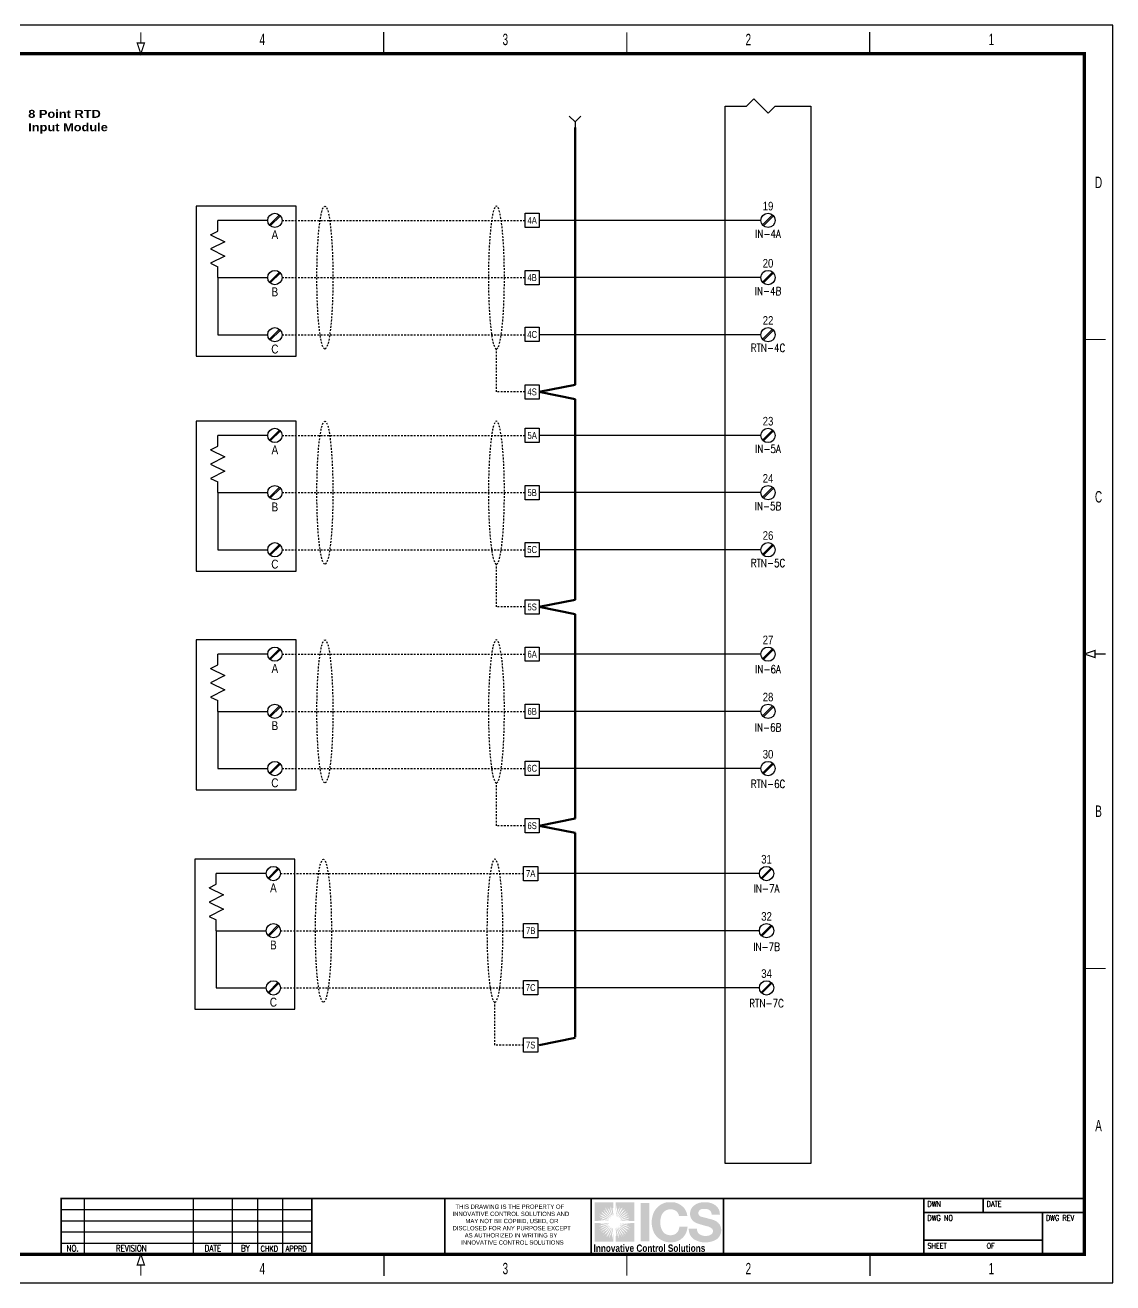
# Model space of a CAD drawing. Extents: x 0 to 136, y 0 to 88.
# Drawn here: x 59.9 to 136, y 0 to 88 of the extents above; entities that cross this region are included whole.
import ezdxf
from ezdxf.enums import TextEntityAlignment as Align

# ---------------------------------------------------------------- set-up
doc = ezdxf.new("R2010")
doc.units = 0
doc.header["$MEASUREMENT"] = 0
doc.linetypes.add('HIDDEN2', pattern=[0.1875, 0.125, -0.0625])
doc.linetypes.add('SLD-SOLID', pattern=[0])
doc.layers.get('0').update_dxf_attribs({"linetype": 'CONTINUOUS'})
for name, color, linetype in [('COVER', 6, 'SLD-SOLID'), ('FIELD', 7, 'HIDDEN2'), ('FORM', 3, 'CONTINUOUS'), ('ICS', 5, 'CONTINUOUS'), ('REV', 6, 'CONTINUOUS'), ('SYMB', 4, 'CONTINUOUS'), ('TEXT', 3, 'CONTINUOUS'), ('WIRE', 1, 'CONTINUOUS')]:
    doc.layers.add(name, color=color, linetype=linetype)
doc.layers.add('JUMPERS', color=253, linetype='CONTINUOUS', lineweight=60)
doc.styles.add('ARIAL', font='')
doc.styles.add('ARIEL', font='arial.ttf', dxfattribs={"width": 0.8, "height": 0.2})
doc.styles.add('ROMANS', font='ROMANS.SHX', dxfattribs={"width": 0.8, "oblique": 0.017453, "height": 0.14})
doc.styles.add('TITLE_LARGE', font='simplex.shx', dxfattribs={"width": 0.8, "height": 0.6})
doc.styles.get('ARIAL').set_extended_font_data('Arial Black')

# ---------------------------------------------------------------- blocks, each defined once
blk = doc.blocks.new('ICS Logo Large')
for color, points in [(7, [(0.29, 2.71), (1.14, 2.71), (0.63, 2.77), (0.53, 2.79), (0.86, 2.79), (0.77, 2.82), (0.88, 2.82), (1.28, 2.75), (1.32, 2.75), (1.35, 2.75), (1.47, 2.73), (1.42, 2.74), (1.47, 2.74), (1.31, 2.78), (1.4, 2.77), (0.67, 2.97), (0.95, 2.91), (0.83, 2.96), (0.86, 2.96), (0.65, 3.05), (0.59, 3.08), (0.78, 3.03), (1.48, 2.79), (1.38, 2.83), (1.32, 2.86), (1.31, 2.88), (1.5, 2.81), (0.7, 3.2), (0.89, 3.14), (0.77, 3.2), (0.66, 3.27), (0.82, 3.2), (0.67, 3.32), (1.47, 2.88), (1.46, 2.9), (1.53, 2.86), (1.38, 2.97), (1.37, 2.98), (1.41, 2.96), (1.01, 3.25), (0.95, 3.31), (0.99, 3.29), (0.88, 3.39), (0.91, 3.39), (0.79, 3.5), (0.9, 3.44), (1.49, 2.96), (1.45, 3.01), (1.47, 3.01), (1.58, 2.92), (1.43, 3.07), (1.49, 3.02), (1.19, 3.32), (1.06, 3.47), (1.2, 3.35), (1.03, 3.54), (1, 3.6), (1.07, 3.54), (0.99, 3.66), (1.49, 3.1), (1.47, 3.13), (1.6, 2.99), (1.59, 3.01), (1.6, 3), (1.52, 3.12), (1.63, 2.99), (1.27, 3.5), (1.09, 3.75), (1.14, 3.7), (1.33, 3.45), (1.17, 3.74), (1.27, 3.61), (1.16, 3.81), (1.18, 3.8), (1.41, 3.42), (1.61, 3.1), (1.56, 3.2), (1.57, 3.18), (1.65, 3.07), (1.65, 3.07), (1.62, 3.13), (1.66, 3.07), (1.66, 3.07), (1.64, 3.12), (1.46, 3.51), (1.37, 3.7), (1.28, 3.92), (1.31, 3.86), (1.45, 3.57), (1.5, 3.49), (1.47, 3.55), (1.36, 3.81), (1.45, 3.65), (1.49, 3.55), (1.45, 3.7), (1.43, 3.79), (1.53, 3.53), (1.67, 3.19), (1.69, 3.17), (1.69, 3.18), (1.7, 3.16), (1.74, 3.07), (1.7, 3.21), (1.72, 3.18), (1.55, 3.78), (1.56, 3.81), (1.59, 3.73), (1.53, 4.02), (1.66, 3.55), (1.61, 3.9), (1.65, 3.75), (1.72, 3.4), (1.77, 3.2), (1.8, 3.05), (1.79, 3.16), (1.79, 3.19), (1.78, 3.25), (1.8, 3.18), (1.82, 3.07), (1.82, 3.22), (1.76, 3.69), (1.76, 3.74), (1.76, 3.85), (1.79, 3.69), (1.8, 3.78), (1.83, 3.72), (1.83, 4.24), (0.29, 4.24)]), (7, [(2, 4.24), (2, 3.39), (2.06, 3.9), (2.09, 4.01), (2.09, 3.67), (2.12, 3.77), (2.12, 3.66), (2.05, 3.25), (2.05, 3.21), (2.04, 3.18), (2.02, 3.06), (2.04, 3.11), (2.04, 3.06), (2.08, 3.23), (2.06, 3.14), (2.27, 3.86), (2.21, 3.59), (2.25, 3.7), (2.25, 3.68), (2.35, 3.89), (2.37, 3.94), (2.33, 3.76), (2.09, 3.05), (2.13, 3.15), (2.16, 3.22), (2.17, 3.22), (2.1, 3.04), (2.49, 3.84), (2.43, 3.65), (2.5, 3.76), (2.56, 3.88), (2.5, 3.72), (2.62, 3.87), (2.17, 3.06), (2.19, 3.08), (2.16, 3.01), (2.26, 3.16), (2.27, 3.16), (2.26, 3.13), (2.54, 3.52), (2.6, 3.59), (2.59, 3.54), (2.69, 3.65), (2.68, 3.62), (2.8, 3.74), (2.74, 3.64), (2.26, 3.04), (2.3, 3.08), (2.3, 3.06), (2.21, 2.96), (2.36, 3.11), (2.31, 3.04), (2.62, 3.34), (2.77, 3.48), (2.64, 3.34), (2.83, 3.5), (2.9, 3.54), (2.83, 3.46), (2.96, 3.55), (2.39, 3.04), (2.42, 3.06), (2.29, 2.94), (2.3, 2.94), (2.3, 2.93), (2.41, 3.01), (2.28, 2.9), (2.79, 3.27), (3.04, 3.45), (2.99, 3.39), (2.74, 3.2), (3.03, 3.36), (2.91, 3.26), (3.11, 3.37), (3.09, 3.36), (2.72, 3.13), (2.39, 2.92), (2.49, 2.97), (2.47, 2.96), (2.36, 2.89), (2.36, 2.88), (2.42, 2.91), (2.37, 2.87), (2.37, 2.87), (2.41, 2.89), (2.81, 3.08), (3, 3.17), (3.22, 3.25), (3.15, 3.23), (2.86, 3.08), (2.79, 3.04), (2.84, 3.06), (3.11, 3.17), (2.94, 3.09), (2.85, 3.04), (2.99, 3.09), (3.08, 3.11), (2.82, 3), (2.48, 2.86), (2.46, 2.84), (2.47, 2.84), (2.45, 2.83), (2.37, 2.79), (2.51, 2.83), (2.48, 2.82), (3.07, 2.98), (3.1, 2.98), (3.03, 2.94), (3.31, 3), (2.84, 2.87), (3.2, 2.92), (3.05, 2.89), (2.69, 2.81), (2.49, 2.76), (2.35, 2.74), (2.46, 2.75), (2.49, 2.75), (2.54, 2.75), (2.47, 2.74), (2.36, 2.71), (2.52, 2.72), (2.99, 2.77), (3.04, 2.78), (3.15, 2.77), (2.99, 2.74), (3.07, 2.74), (3.01, 2.71), (3.54, 2.71), (3.54, 4.24)]), (5, [(8.39, 3.96, 0.213413), (8.08, 3.35, 0.163553), (8.22, 2.84, 0.142857), (8.62, 2.53, 0.025145), (9.56, 2.26, -0.09686), (9.84, 2.11, -0.289881), (9.95, 1.88, -0.260087), (9.81, 1.61, -0.162834), (9.34, 1.49, -0.154987), (8.88, 1.61, -0.092691), (8.77, 1.7, -0.184326), (8.65, 2.07), (7.98, 2.07, 0.264503), (8.43, 1.19, 0.257886), (10.22, 1.19, 0.386581), (10.52, 2.39, 0.201807), (9.84, 2.84, 0.002487), (9.1, 3.03, -0.125362), (8.85, 3.14, -0.416205), (8.85, 3.58, -0.214381), (9.24, 3.7, -0.17784), (9.69, 3.58, -0.23553), (9.84, 3.23), (10.52, 3.23, 0.23064), (10.2, 3.96, 0.173579), (9.29, 4.24, 0.182782)]), (7, [(1.83, 1.01), (1.83, 1.86), (1.77, 1.35), (1.74, 1.24), (1.74, 1.57), (1.71, 1.48), (1.71, 1.59), (1.78, 2), (1.78, 2.04), (1.78, 2.07), (1.8, 2.19), (1.79, 2.14), (1.79, 2.19), (1.75, 2.02), (1.76, 2.11), (1.56, 1.39), (1.62, 1.66), (1.58, 1.55), (1.58, 1.57), (1.48, 1.36), (1.45, 1.31), (1.5, 1.49), (1.74, 2.19), (1.7, 2.1), (1.67, 2.03), (1.66, 2.03), (1.72, 2.21), (1.34, 1.41), (1.4, 1.6), (1.33, 1.49), (1.27, 1.37), (1.33, 1.53), (1.21, 1.38), (1.66, 2.19), (1.63, 2.17), (1.67, 2.24), (1.57, 2.09), (1.56, 2.09), (1.57, 2.12), (1.29, 1.73), (1.23, 1.66), (1.24, 1.71), (1.14, 1.6), (1.14, 1.63), (1.03, 1.51), (1.09, 1.61), (1.57, 2.21), (1.53, 2.17), (1.53, 2.19), (1.62, 2.29), (1.47, 2.14), (1.52, 2.21), (1.21, 1.91), (1.06, 1.77), (1.18, 1.91), (0.99, 1.75), (0.93, 1.71), (1, 1.79), (0.87, 1.7), (1.44, 2.21), (1.4, 2.19), (1.54, 2.31), (1.52, 2.31), (1.53, 2.32), (1.42, 2.24), (1.55, 2.34), (1.03, 1.98), (0.79, 1.8), (0.83, 1.85), (1.09, 2.05), (0.79, 1.89), (0.92, 1.98), (0.72, 1.88), (0.73, 1.89), (1.11, 2.12), (1.44, 2.33), (1.33, 2.27), (1.35, 2.29), (1.47, 2.36), (1.47, 2.37), (1.4, 2.34), (1.46, 2.38), (1.46, 2.38), (1.41, 2.36), (1.02, 2.17), (0.83, 2.08), (0.61, 1.99), (0.67, 2.02), (0.97, 2.17), (1.04, 2.21), (0.99, 2.19), (0.72, 2.08), (0.89, 2.16), (0.98, 2.21), (0.83, 2.16), (0.75, 2.14), (1.01, 2.25), (1.35, 2.39), (1.37, 2.4), (1.36, 2.41), (1.38, 2.42), (1.46, 2.45), (1.32, 2.42), (1.35, 2.43), (0.75, 2.27), (0.73, 2.27), (0.8, 2.31), (0.52, 2.25), (0.99, 2.38), (0.63, 2.33), (0.78, 2.36), (1.13, 2.44), (1.34, 2.48), (1.48, 2.51), (1.37, 2.5), (1.34, 2.5), (1.29, 2.5), (1.35, 2.51), (1.46, 2.54), (1.31, 2.53), (0.84, 2.48), (0.79, 2.47), (0.68, 2.48), (0.84, 2.51), (0.76, 2.51), (0.82, 2.54), (0.29, 2.54), (0.29, 1.01)]), (7, [(3.54, 2.54), (2.68, 2.54), (3.2, 2.48), (3.3, 2.46), (2.97, 2.46), (3.06, 2.43), (2.95, 2.43), (2.55, 2.5), (2.51, 2.5), (2.48, 2.5), (2.35, 2.52), (2.41, 2.51), (2.35, 2.51), (2.52, 2.47), (2.43, 2.48), (3.15, 2.28), (2.88, 2.34), (2.99, 2.29), (2.97, 2.29), (3.18, 2.2), (3.24, 2.17), (3.05, 2.22), (2.35, 2.46), (2.45, 2.42), (2.51, 2.38), (2.52, 2.37), (2.33, 2.44), (3.13, 2.05), (2.94, 2.11), (3.06, 2.05), (3.17, 1.98), (3.01, 2.05), (3.16, 1.93), (2.36, 2.37), (2.37, 2.35), (2.3, 2.38), (2.45, 2.28), (2.46, 2.27), (2.42, 2.29), (2.82, 2), (2.88, 1.94), (2.84, 1.96), (2.94, 1.86), (2.92, 1.86), (3.04, 1.75), (2.93, 1.81), (2.33, 2.29), (2.38, 2.24), (2.36, 2.24), (2.25, 2.33), (2.4, 2.18), (2.34, 2.23), (2.63, 1.93), (2.77, 1.78), (2.63, 1.9), (2.8, 1.71), (2.83, 1.65), (2.76, 1.71), (2.84, 1.59), (2.34, 2.15), (2.35, 2.12), (2.23, 2.26), (2.24, 2.24), (2.22, 2.25), (2.31, 2.13), (2.2, 2.26), (2.56, 1.75), (2.74, 1.5), (2.69, 1.55), (2.5, 1.8), (2.66, 1.51), (2.56, 1.64), (2.67, 1.43), (2.65, 1.45), (2.42, 1.82), (2.22, 2.15), (2.27, 2.05), (2.25, 2.07), (2.18, 2.18), (2.18, 2.18), (2.2, 2.12), (2.17, 2.18), (2.16, 2.18), (2.18, 2.13), (2.37, 1.74), (2.46, 1.55), (2.55, 1.33), (2.52, 1.39), (2.37, 1.68), (2.33, 1.76), (2.36, 1.7), (2.46, 1.44), (2.38, 1.6), (2.34, 1.7), (2.38, 1.55), (2.4, 1.46), (2.3, 1.72), (2.16, 2.06), (2.14, 2.08), (2.14, 2.07), (2.13, 2.09), (2.09, 2.18), (2.12, 2.04), (2.11, 2.07), (2.28, 1.47), (2.27, 1.44), (2.24, 1.52), (2.29, 1.23), (2.16, 1.7), (2.22, 1.34), (2.18, 1.5), (2.1, 1.85), (2.06, 2.05), (2.03, 2.2), (2.04, 2.09), (2.04, 2.06), (2.04, 2), (2.03, 2.07), (2, 2.18), (2.01, 2.03), (2.07, 1.56), (2.07, 1.51), (2.07, 1.4), (2.04, 1.56), (2.03, 1.47), (2, 1.53), (2, 1.01), (3.54, 1.01)])]:
    blk.add_hatch(color=color).paths.add_polyline_path(points)
h = blk.add_hatch(color=5)
h.paths.add_polyline_path([(4.76, 4.18), (4.06, 4.18), (4.06, 2.71), (4.76, 2.71)])
h.paths.add_polyline_path([(4.76, 2.71), (4.06, 2.71), (4.06, 2.54), (4.76, 2.54)])
h.paths.add_polyline_path([(4.76, 2.54), (4.06, 2.54), (4.06, 1.04), (4.76, 1.04)])
h.paths.add_polyline_path([(6.13, 3.59, -0.213069), (6.84, 3.59, -0.244732), (7.18, 3.12), (7.86, 3.12, 0.136605), (7.61, 3.75, 0.156523), (6.85, 4.22, 0.02938), (6.71, 4.24), (6.22, 4.24, 0.043463), (5.98, 4.18, 0.25945), (5.02, 3.12, 0.052074), (4.95, 2.71), (5.65, 2.71, -0.075182), (5.78, 3.24, -0.13526)])
h.paths.add_polyline_path([(5.65, 2.71), (4.95, 2.71), (4.95, 2.54), (5.65, 2.54, -0.023089)])
h.paths.add_polyline_path([(5.65, 2.54), (4.95, 2.54), (4.95, 2.49, 0.052074), (5.02, 2.08, 0.195357), (5.65, 1.2, 0.150524), (6.47, 0.97, 0.167993), (7.31, 1.2, 0.182992), (7.81, 1.89, 0.049103), (7.88, 2.25), (7.21, 2.25, -0.086334), (7.11, 1.89, -0.1446), (6.84, 1.62, -0.223806), (6.13, 1.62, -0.150114), (5.84, 1.89, -0.137117)])
at = {"color": 7, "insert": (0.2, 0.79), "char_height": 0.6, "attachment_point": 1, "style": 'ARIEL'}
blk.add_mtext_dynamic_manual_height_columns('{\\fArial|b1|i0|c0|p34;Innovative Control Solutions}', width=13.0943, gutter_width=1, heights=[0], dxfattribs=at)
blk = doc.blocks.new('PLC Term')
at = {"layer": 'SYMB'}
for p, q in [((-0.095, -0.08), (0.08, 0.095)), ((-0.08, -0.095), (0.095, 0.08))]:
    blk.add_line(p, q, dxfattribs=at)
blk.add_circle((0, 0), 0.125, dxfattribs=at)
at = {"layer": 'SYMB', "color": 7, "style": 'ARIEL', "width": 0.8}
blk.add_attdef('##', text='', height=0.15, dxfattribs=at).set_placement((0, 0.25), align=Align.MIDDLE_CENTER)
at = {"layer": 'SYMB', "color": 3, "style": 'ARIEL', "width": 0.8}
blk.add_attdef('TERM', text='', height=0.15, dxfattribs=at).set_placement((0, -0.25), align=Align.MIDDLE_CENTER)
blk = doc.blocks.new('E00215')
at = {"layer": 'WIRE'}
for p, q in [((0, 0.1), (-0.1, 0.2)), ((0.1, 0.2), (0, 0.1)), ((0, 0.1), (0, 0))]:
    blk.add_line(p, q, dxfattribs=at)
blk = doc.blocks.new('FROM TOP')
at = {"layer": 'WIRE', "linetype": 'Continuous'}
blk.add_blockref('E00215', (0, 0), dxfattribs=at)
at = {"layer": 'FIELD', "style": 'ARIEL', "width": 0.8}
for tag, p in [('SIGNAL', (0, 0.59375)), ('XFRN', (0, 0.375))]:
    blk.add_attdef(tag, text='', height=0.15, dxfattribs=at).set_placement(p, align=Align.MIDDLE)
blk = doc.blocks.new('TERM1')
at = {"layer": 'SYMB'}
blk.add_lwpolyline([(0, 0.125), (0.25, 0.125), (0.25, -0.125), (0, -0.125)], close=True, dxfattribs=at)
at = {"layer": 'SYMB', "color": 1, "style": 'ROMANS', "oblique": 0.0175, "width": 0.8}
for tag, p in [('STRIP1', (0.125, 0.399)), ('STRIP', (0.125, 0.188))]:
    blk.add_attdef(tag, text='', height=0.14, dxfattribs=at).set_placement(p, align=Align.CENTER)
at = {"layer": 'SYMB', "style": 'ROMANS', "oblique": 0.0175, "width": 0.6}
blk.add_attdef('##', text='', height=0.12, dxfattribs=at).set_placement((0.125, 0), align=Align.MIDDLE_CENTER)
blk = doc.blocks.new('RTD')
at = {"layer": 'SYMB'}
for p, q in [((-0.25, 0), (-1.125, 0)), ((-1.125, -0.187), (-1.125, 0)), ((-0.219, -0.08), (-0.045, 0.095)), ((-0.205, -0.095), (-0.029, 0.08)), ((-1.25, -0.25), (-1.125, -0.187)), ((-1.25, -0.25), (-1, -0.375)), ((-1, -0.375), (-1.25, -0.5)), ((-1.25, -0.5), (-1, -0.625)), ((-1, -0.625), (-1.25, -0.75)), ((-1.25, -0.75), (-1.125, -0.812)), ((-1.125, -1), (-1.125, -0.812)), ((-1.125, -1), (-1.125, -2)), ((-1.125, -1), (-0.25, -1)), ((-0.219, -1.08), (-0.045, -0.905)), ((-0.205, -1.095), (-0.029, -0.92)), ((-0.219, -2.08), (-0.045, -1.905)), ((-0.205, -2.095), (-0.029, -1.92)), ((-1.125, -2), (-0.25, -2))]:
    blk.add_line(p, q, dxfattribs=at)
for centre in [(-0.125, 0), (-0.125, -1), (-0.125, -2)]:
    blk.add_circle(centre, 0.125, dxfattribs=at)
at = {"layer": 'WIRE'}
blk.add_lwpolyline([(0.25, 0.25), (-1.5, 0.25), (-1.5, -2.375), (0.25, -2.375)], close=True, dxfattribs=at)
at = {"layer": 'TEXT', "style": 'ARIEL', "width": 0.8, "flags": 8}
for tag, p in [('DESC', (-0.625, 0.375)), ('A', (-0.125, -0.25)), ('B', (-0.125, -1.25)), ('C', (-0.125, -2.25)), ('TYPE', (-1.125, -2.5))]:
    blk.add_attdef(tag, text='', height=0.156, dxfattribs=at).set_placement(p, align=Align.MIDDLE_CENTER)
blk.add_attdef('TAG', text='', height=0.156, dxfattribs=at).set_placement((-1.75, -1.25), align=Align.MIDDLE_RIGHT)

msp = doc.modelspace()

# ---------------------------------------------------------------- linework, layer by layer
for p, q in [((110.377, 82.339), (110.877, 82.839)), ((110.877, 82.839), (111.877, 81.839)), ((108.877, 82.339), (110.377, 82.339)), ((111.877, 81.839), (112.377, 82.339)), ((112.377, 82.339), (114.877, 82.339))]:
    msp.add_line(p, q)
at = {"layer": 'FIELD'}
for p, q in [((77.877, 74.339), (94.877, 74.339)), ((77.877, 70.339), (94.877, 70.339)), ((77.877, 66.339), (94.877, 66.339)), ((92.877, 62.339), (92.877, 65.339)), ((94.877, 62.339), (92.877, 62.339)), ((77.877, 59.29), (94.877, 59.29)), ((77.877, 55.29), (94.877, 55.29)), ((77.877, 51.29), (94.877, 51.29)), ((92.877, 47.29), (92.877, 50.29)), ((94.877, 47.29), (92.877, 47.29)), ((77.877, 43.987), (94.877, 43.987)), ((77.877, 39.987), (94.877, 39.987)), ((77.877, 35.987), (94.877, 35.987)), ((92.877, 31.987), (92.877, 34.987)), ((94.877, 31.987), (92.877, 31.987)), ((77.774, 28.64), (94.774, 28.64)), ((77.774, 24.64), (94.774, 24.64)), ((77.774, 20.64), (94.774, 20.64)), ((92.774, 16.64), (92.774, 19.64)), ((94.774, 16.64), (92.774, 16.64))]:
    msp.add_line(p, q, dxfattribs=at)
for centre in [(80.877, 70.339), (80.877, 55.29), (80.877, 39.987), (80.774, 24.64)]:
    msp.add_ellipse(centre, major_axis=(0, -5), ratio=0.111803, dxfattribs=at)
at = {"layer": 'FIELD', "extrusion": (0, 0, -1)}
for centre in [(92.877, 70.339), (92.877, 55.29), (92.877, 39.987), (92.774, 24.64)]:
    msp.add_ellipse(centre, major_axis=(0, -5), ratio=0.111803, dxfattribs=at)
at = {"layer": 'FORM', "linetype": 'Continuous'}
for p, q in [((85, 86), (85, 87.5)), ((119, 86), (119, 87.5)), ((85, 2), (85, 0.5)), ((119, 2), (119, 0.5))]:
    msp.add_line(p, q, dxfattribs=at)
at = {"layer": 'FORM'}
for p, q in [((62.419, 1.993), (62.419, 5.908)), ((62.419, 5.908), (79.973, 5.908)), ((64.048, 1.993), (64.048, 5.908)), ((71.682, 1.993), (71.682, 5.908)), ((74.422, 1.993), (74.422, 5.908)), ((76.184, 1.993), (76.184, 5.908)), ((77.945, 1.993), (77.945, 5.908)), ((62.419, 5.125), (79.973, 5.125)), ((62.419, 4.342), (79.973, 4.342)), ((62.419, 3.559), (79.973, 3.559)), ((62.419, 2.776), (79.973, 2.776))]:
    msp.add_line(p, q, dxfattribs=at)
at = {"layer": 'FORM', "linetype": 'Continuous'}
msp.add_lwpolyline([(0, 0), (136, 0), (136, 88), (0, 88), (0, 0)], dxfattribs=at)
for points, const_width in [([(68, 87.5), (68, 86.75), (67.75, 86.75), (68, 86), (68.25, 86.75), (68, 86.75)], 0.08), ([(102, 86), (102, 87.5)], 0.08), ([(4, 2), (134, 2), (134, 86), (2, 86), (2, 2), (4, 2)], 0.24), ([(134, 66), (135.5, 66)], 0.08), ([(135.5, 44), (134.75, 44), (134.75, 44.25), (134, 44), (134.75, 43.75), (134.75, 44)], 0.08), ([(134, 22), (135.5, 22)], 0.08), ([(134.056, 5.894), (62.419, 5.894), (62.419, 1.993)], 0.117), ([(79.973, 5.908), (79.973, 2.007)], 0.117), ([(89.274, 5.901), (89.274, 2)], 0.117), ([(99.499, 5.908), (99.499, 2.007)], 0.117), ([(108.771, 5.908), (108.771, 2.007)], 0.117), ([(122.784, 5.901), (122.784, 2)], 0.117), ([(126.929, 5.901), (126.929, 4.926)], 0.117), ([(134, 4.926), (122.784, 4.926)], 0.117), ([(131.074, 4.926), (131.074, 2)], 0.117), ([(131.074, 2.975), (122.784, 2.975)], 0.117), ([(68, 0.5), (68, 1.25), (68.25, 1.25), (68, 2), (67.75, 1.25), (68, 1.25)], 0.08), ([(102, 2), (102, 0.5)], 0.08)]:
    msp.add_lwpolyline(points, dxfattribs=dict(at, const_width=const_width))
at = {"layer": 'JUMPERS', "color": 3}
for p, q in [((98.377, 80.839), (98.377, 62.839)), ((98.377, 62.839), (95.877, 62.339)), ((95.877, 62.339), (98.377, 61.839)), ((98.377, 61.839), (98.377, 47.79)), ((98.377, 47.79), (95.877, 47.29)), ((95.877, 47.29), (98.377, 46.79)), ((98.377, 46.79), (98.377, 32.487)), ((98.377, 32.487), (95.877, 31.987)), ((95.877, 31.987), (98.377, 31.487)), ((98.377, 31.487), (98.377, 17.185)), ((98.377, 17.14), (95.877, 16.64))]:
    msp.add_line(p, q, dxfattribs=at)
at = {"layer": 'SYMB', "color": 4}
for p, q in [((108.877, 8.339), (108.877, 82.339)), ((114.877, 82.339), (114.877, 8.339)), ((114.877, 8.339), (108.877, 8.339))]:
    msp.add_line(p, q, dxfattribs=at)
at = {"layer": 'WIRE'}
for p, q in [((111.377, 74.339), (95.877, 74.339)), ((111.377, 70.339), (95.877, 70.339)), ((111.377, 66.339), (95.877, 66.339)), ((111.377, 59.29), (95.877, 59.29)), ((111.377, 55.29), (95.877, 55.29)), ((111.377, 51.29), (95.877, 51.29)), ((111.377, 43.987), (95.877, 43.987)), ((111.377, 39.987), (95.877, 39.987)), ((111.377, 35.987), (95.877, 35.987)), ((111.274, 28.64), (95.774, 28.64)), ((111.274, 24.64), (95.774, 24.64)), ((111.274, 20.64), (95.774, 20.64))]:
    msp.add_line(p, q, dxfattribs=at)

# ---------------------------------------------------------------- block references
at = {"layer": 'FIELD', "xscale": 4, "yscale": 4, "zscale": 4}
msp.add_blockref('FROM TOP', (98.377, 80.839), dxfattribs=at)
at = {"layer": 'ICS', "xscale": 0.8566647509566017, "yscale": 0.8566647509566017, "zscale": 0.8566647509566017}
msp.add_blockref('ICS Logo Large', (99.499, 2.007), dxfattribs=at)
at = {"layer": 'SYMB'}
ref = msp.add_blockref('RTD', (77.877, 74.339), dxfattribs=dict(at, xscale=4, yscale=4, zscale=4))
ref.add_attrib('B', 'B', dxfattribs={"layer": 'TEXT', "height": 0.625, "style": 'ARIEL', "width": 0.8}).set_placement((77.377, 69.339), align=Align.MIDDLE_CENTER)
ref.add_attrib('A', 'A', dxfattribs={"layer": 'TEXT', "height": 0.625, "style": 'ARIEL', "width": 0.8}).set_placement((77.377, 73.339), align=Align.MIDDLE_CENTER)
ref.add_attrib('C', 'C', dxfattribs={"layer": 'TEXT', "height": 0.625, "style": 'ARIEL', "width": 0.8}).set_placement((77.377, 65.339), align=Align.MIDDLE_CENTER)
ref = msp.add_blockref('RTD', (77.877, 59.29), dxfattribs=dict(at, xscale=4, yscale=4, zscale=4))
ref.add_attrib('B', 'B', dxfattribs={"layer": 'TEXT', "height": 0.625, "style": 'ARIEL', "width": 0.8}).set_placement((77.377, 54.29), align=Align.MIDDLE_CENTER)
ref.add_attrib('A', 'A', dxfattribs={"layer": 'TEXT', "height": 0.625, "style": 'ARIEL', "width": 0.8}).set_placement((77.377, 58.29), align=Align.MIDDLE_CENTER)
ref.add_attrib('C', 'C', dxfattribs={"layer": 'TEXT', "height": 0.625, "style": 'ARIEL', "width": 0.8}).set_placement((77.377, 50.29), align=Align.MIDDLE_CENTER)
ref = msp.add_blockref('RTD', (77.877, 43.987), dxfattribs=dict(at, xscale=4, yscale=4, zscale=4))
ref.add_attrib('B', 'B', dxfattribs={"layer": 'TEXT', "height": 0.625, "style": 'ARIEL', "width": 0.8}).set_placement((77.377, 38.987), align=Align.MIDDLE_CENTER)
ref.add_attrib('A', 'A', dxfattribs={"layer": 'TEXT', "height": 0.625, "style": 'ARIEL', "width": 0.8}).set_placement((77.377, 42.987), align=Align.MIDDLE_CENTER)
ref.add_attrib('C', 'C', dxfattribs={"layer": 'TEXT', "height": 0.625, "style": 'ARIEL', "width": 0.8}).set_placement((77.377, 34.987), align=Align.MIDDLE_CENTER)
ref = msp.add_blockref('RTD', (77.774, 28.64), dxfattribs=dict(at, xscale=4, yscale=4, zscale=4))
ref.add_attrib('B', 'B', dxfattribs={"layer": 'TEXT', "height": 0.625, "style": 'ARIEL', "width": 0.8}).set_placement((77.274, 23.64), align=Align.MIDDLE_CENTER)
ref.add_attrib('A', 'A', dxfattribs={"layer": 'TEXT', "height": 0.625, "style": 'ARIEL', "width": 0.8}).set_placement((77.274, 27.64), align=Align.MIDDLE_CENTER)
ref.add_attrib('C', 'C', dxfattribs={"layer": 'TEXT', "height": 0.625, "style": 'ARIEL', "width": 0.8}).set_placement((77.274, 19.64), align=Align.MIDDLE_CENTER)
at = {"layer": 'TEXT'}
ref = msp.add_blockref('TERM1', (94.877, 74.339), dxfattribs=dict(at, xscale=4, yscale=4, zscale=4))
ref.add_attrib('##', '4A', dxfattribs={"layer": 'SYMB', "height": 0.48, "style": 'ARIEL', "width": 0.8}).set_placement((95.377, 74.339), align=Align.MIDDLE_CENTER)
ref = msp.add_blockref('PLC Term', (111.877, 74.339), dxfattribs=dict(at, xscale=4, yscale=4, zscale=4))
ref.add_attrib('##', '19', dxfattribs={"layer": 'SYMB', "color": 7, "height": 0.6, "style": 'ARIEL', "width": 0.8}).set_placement((111.877, 75.339), align=Align.MIDDLE_CENTER)
ref.add_attrib('TERM', 'IN-4A', dxfattribs={"layer": 'SYMB', "color": 3, "height": 0.56, "style": 'ROMANS', "oblique": 0.01745, "width": 0.8}).set_placement((111.877, 72.949), align=Align.BOTTOM_CENTER)
ref = msp.add_blockref('PLC Term', (111.877, 70.339), dxfattribs=dict(at, xscale=4, yscale=4, zscale=4))
ref.add_attrib('##', '20', dxfattribs={"layer": 'SYMB', "color": 7, "height": 0.6, "style": 'ARIEL', "width": 0.8}).set_placement((111.877, 71.339), align=Align.MIDDLE_CENTER)
ref.add_attrib('TERM', 'IN-4B', dxfattribs={"layer": 'SYMB', "color": 3, "height": 0.56, "style": 'ROMANS', "oblique": 0.01745, "width": 0.8}).set_placement((111.877, 68.947), align=Align.BOTTOM_CENTER)
ref = msp.add_blockref('TERM1', (94.877, 70.339), dxfattribs=dict(at, xscale=4, yscale=4, zscale=4))
ref.add_attrib('##', '4B', dxfattribs={"layer": 'SYMB', "height": 0.48, "style": 'ARIEL', "width": 0.8}).set_placement((95.377, 70.339), align=Align.MIDDLE_CENTER)
ref = msp.add_blockref('PLC Term', (111.877, 66.339), dxfattribs=dict(at, xscale=4, yscale=4, zscale=4))
ref.add_attrib('##', '22', dxfattribs={"layer": 'SYMB', "color": 7, "height": 0.6, "style": 'ARIEL', "width": 0.8}).set_placement((111.877, 67.339), align=Align.MIDDLE_CENTER)
ref.add_attrib('TERM', 'RTN-4C', dxfattribs={"layer": 'SYMB', "color": 3, "height": 0.56, "style": 'ROMANS', "oblique": 0.01745, "width": 0.8}).set_placement((111.877, 64.966), align=Align.BOTTOM_CENTER)
ref = msp.add_blockref('TERM1', (94.877, 66.358), dxfattribs=dict(at, xscale=4, yscale=4, zscale=4))
ref.add_attrib('##', '4C', dxfattribs={"layer": 'SYMB', "height": 0.48, "style": 'ARIEL', "width": 0.8}).set_placement((95.377, 66.358), align=Align.MIDDLE_CENTER)
ref = msp.add_blockref('TERM1', (94.877, 62.339), dxfattribs=dict(at, xscale=4, yscale=4, zscale=4))
ref.add_attrib('##', '4S', dxfattribs={"layer": 'SYMB', "height": 0.48, "style": 'ARIEL', "width": 0.8}).set_placement((95.377, 62.339), align=Align.MIDDLE_CENTER)
ref = msp.add_blockref('PLC Term', (111.877, 59.29), dxfattribs=dict(at, xscale=4, yscale=4, zscale=4))
ref.add_attrib('##', '23', dxfattribs={"layer": 'SYMB', "color": 7, "height": 0.6, "style": 'ARIEL', "width": 0.8}).set_placement((111.877, 60.29), align=Align.MIDDLE_CENTER)
ref.add_attrib('TERM', 'IN-5A', dxfattribs={"layer": 'SYMB', "color": 3, "height": 0.56, "style": 'ROMANS', "oblique": 0.01745, "width": 0.8}).set_placement((111.877, 57.9), align=Align.BOTTOM_CENTER)
ref = msp.add_blockref('TERM1', (94.877, 59.29), dxfattribs=dict(at, xscale=4, yscale=4, zscale=4))
ref.add_attrib('##', '5A', dxfattribs={"layer": 'SYMB', "height": 0.48, "style": 'ARIEL', "width": 0.8}).set_placement((95.377, 59.29), align=Align.MIDDLE_CENTER)
ref = msp.add_blockref('PLC Term', (111.877, 55.29), dxfattribs=dict(at, xscale=4, yscale=4, zscale=4))
ref.add_attrib('##', '24', dxfattribs={"layer": 'SYMB', "color": 7, "height": 0.6, "style": 'ARIEL', "width": 0.8}).set_placement((111.877, 56.29), align=Align.MIDDLE_CENTER)
ref.add_attrib('TERM', 'IN-5B', dxfattribs={"layer": 'SYMB', "color": 3, "height": 0.56, "style": 'ROMANS', "oblique": 0.01745, "width": 0.8}).set_placement((111.877, 53.898), align=Align.BOTTOM_CENTER)
ref = msp.add_blockref('TERM1', (94.877, 55.29), dxfattribs=dict(at, xscale=4, yscale=4, zscale=4))
ref.add_attrib('##', '5B', dxfattribs={"layer": 'SYMB', "height": 0.48, "style": 'ARIEL', "width": 0.8}).set_placement((95.377, 55.29), align=Align.MIDDLE_CENTER)
ref = msp.add_blockref('PLC Term', (111.877, 51.29), dxfattribs=dict(at, xscale=4, yscale=4, zscale=4))
ref.add_attrib('##', '26', dxfattribs={"layer": 'SYMB', "color": 7, "height": 0.6, "style": 'ARIEL', "width": 0.8}).set_placement((111.877, 52.29), align=Align.MIDDLE_CENTER)
ref.add_attrib('TERM', 'RTN-5C', dxfattribs={"layer": 'SYMB', "color": 3, "height": 0.56, "style": 'ROMANS', "oblique": 0.01745, "width": 0.8}).set_placement((111.877, 49.917), align=Align.BOTTOM_CENTER)
ref = msp.add_blockref('TERM1', (94.877, 51.309), dxfattribs=dict(at, xscale=4, yscale=4, zscale=4))
ref.add_attrib('##', '5C', dxfattribs={"layer": 'SYMB', "height": 0.48, "style": 'ARIEL', "width": 0.8}).set_placement((95.377, 51.309), align=Align.MIDDLE_CENTER)
ref = msp.add_blockref('TERM1', (94.877, 47.29), dxfattribs=dict(at, xscale=4, yscale=4, zscale=4))
ref.add_attrib('##', '5S', dxfattribs={"layer": 'SYMB', "height": 0.48, "style": 'ARIEL', "width": 0.8}).set_placement((95.377, 47.29), align=Align.MIDDLE_CENTER)
ref = msp.add_blockref('PLC Term', (111.877, 43.987), dxfattribs=dict(at, xscale=4, yscale=4, zscale=4))
ref.add_attrib('##', '27', dxfattribs={"layer": 'SYMB', "color": 7, "height": 0.6, "style": 'ARIEL', "width": 0.8}).set_placement((111.877, 44.987), align=Align.MIDDLE_CENTER)
ref.add_attrib('TERM', 'IN-6A', dxfattribs={"layer": 'SYMB', "color": 3, "height": 0.56, "style": 'ROMANS', "oblique": 0.01745, "width": 0.8}).set_placement((111.877, 42.483), align=Align.BOTTOM_CENTER)
ref = msp.add_blockref('TERM1', (94.877, 43.987), dxfattribs=dict(at, xscale=4, yscale=4, zscale=4))
ref.add_attrib('##', '6A', dxfattribs={"layer": 'SYMB', "height": 0.48, "style": 'ARIEL', "width": 0.8}).set_placement((95.377, 43.987), align=Align.MIDDLE_CENTER)
ref = msp.add_blockref('TERM1', (94.877, 39.987), dxfattribs=dict(at, xscale=4, yscale=4, zscale=4))
ref.add_attrib('##', '6B', dxfattribs={"layer": 'SYMB', "height": 0.48, "style": 'ARIEL', "width": 0.8}).set_placement((95.377, 39.987), align=Align.MIDDLE_CENTER)
ref = msp.add_blockref('PLC Term', (111.877, 39.987), dxfattribs=dict(at, xscale=4, yscale=4, zscale=4))
ref.add_attrib('##', '28', dxfattribs={"layer": 'SYMB', "color": 7, "height": 0.6, "style": 'ARIEL', "width": 0.8}).set_placement((111.877, 40.987), align=Align.MIDDLE_CENTER)
ref.add_attrib('TERM', 'IN-6B', dxfattribs={"layer": 'SYMB', "color": 3, "height": 0.56, "style": 'ROMANS', "oblique": 0.01745, "width": 0.8}).set_placement((111.877, 38.414), align=Align.BOTTOM_CENTER)
ref = msp.add_blockref('PLC Term', (111.877, 35.987), dxfattribs=dict(at, xscale=4, yscale=4, zscale=4))
ref.add_attrib('##', '30', dxfattribs={"layer": 'SYMB', "color": 7, "height": 0.6, "style": 'ARIEL', "width": 0.8}).set_placement((111.877, 36.987), align=Align.MIDDLE_CENTER)
ref.add_attrib('TERM', 'RTN-6C', dxfattribs={"layer": 'SYMB', "color": 3, "height": 0.56, "style": 'ROMANS', "oblique": 0.01745, "width": 0.8}).set_placement((111.877, 34.458), align=Align.BOTTOM_CENTER)
ref = msp.add_blockref('TERM1', (94.877, 36.006), dxfattribs=dict(at, xscale=4, yscale=4, zscale=4))
ref.add_attrib('##', '6C', dxfattribs={"layer": 'SYMB', "height": 0.48, "style": 'ARIEL', "width": 0.8}).set_placement((95.377, 36.006), align=Align.MIDDLE_CENTER)
ref = msp.add_blockref('TERM1', (94.877, 31.987), dxfattribs=dict(at, xscale=4, yscale=4, zscale=4))
ref.add_attrib('##', '6S', dxfattribs={"layer": 'SYMB', "height": 0.48, "style": 'ARIEL', "width": 0.8}).set_placement((95.377, 31.987), align=Align.MIDDLE_CENTER)
ref = msp.add_blockref('PLC Term', (111.774, 28.64), dxfattribs=dict(at, xscale=4, yscale=4, zscale=4))
ref.add_attrib('##', '31', dxfattribs={"layer": 'SYMB', "color": 7, "height": 0.6, "style": 'ARIEL', "width": 0.8}).set_placement((111.774, 29.64), align=Align.MIDDLE_CENTER)
ref.add_attrib('TERM', 'IN-7A', dxfattribs={"layer": 'SYMB', "color": 3, "height": 0.56, "style": 'ROMANS', "oblique": 0.01745, "width": 0.8}).set_placement((111.774, 27.135), align=Align.BOTTOM_CENTER)
ref = msp.add_blockref('TERM1', (94.774, 28.64), dxfattribs=dict(at, xscale=4, yscale=4, zscale=4))
ref.add_attrib('##', '7A', dxfattribs={"layer": 'SYMB', "height": 0.48, "style": 'ARIEL', "width": 0.8}).set_placement((95.274, 28.64), align=Align.MIDDLE_CENTER)
ref = msp.add_blockref('PLC Term', (111.774, 24.64), dxfattribs=dict(at, xscale=4, yscale=4, zscale=4))
ref.add_attrib('##', '32', dxfattribs={"layer": 'SYMB', "color": 7, "height": 0.6, "style": 'ARIEL', "width": 0.8}).set_placement((111.774, 25.64), align=Align.MIDDLE_CENTER)
ref.add_attrib('TERM', 'IN-7B', dxfattribs={"layer": 'SYMB', "color": 3, "height": 0.56, "style": 'ROMANS', "oblique": 0.01745, "width": 0.8}).set_placement((111.774, 23.067), align=Align.BOTTOM_CENTER)
ref = msp.add_blockref('TERM1', (94.774, 24.64), dxfattribs=dict(at, xscale=4, yscale=4, zscale=4))
ref.add_attrib('##', '7B', dxfattribs={"layer": 'SYMB', "height": 0.48, "style": 'ARIEL', "width": 0.8}).set_placement((95.274, 24.64), align=Align.MIDDLE_CENTER)
ref = msp.add_blockref('TERM1', (94.774, 20.659), dxfattribs=dict(at, xscale=4, yscale=4, zscale=4))
ref.add_attrib('##', '7C', dxfattribs={"layer": 'SYMB', "height": 0.48, "style": 'ARIEL', "width": 0.8}).set_placement((95.274, 20.659), align=Align.MIDDLE_CENTER)
ref = msp.add_blockref('PLC Term', (111.774, 20.64), dxfattribs=dict(at, xscale=4, yscale=4, zscale=4))
ref.add_attrib('##', '34', dxfattribs={"layer": 'SYMB', "color": 7, "height": 0.6, "style": 'ARIEL', "width": 0.8}).set_placement((111.774, 21.64), align=Align.MIDDLE_CENTER)
ref.add_attrib('TERM', 'RTN-7C', dxfattribs={"layer": 'SYMB', "color": 3, "height": 0.56, "style": 'ROMANS', "oblique": 0.01745, "width": 0.8}).set_placement((111.774, 19.11), align=Align.BOTTOM_CENTER)
ref = msp.add_blockref('TERM1', (94.774, 16.64), dxfattribs=dict(at, xscale=4, yscale=4, zscale=4))
ref.add_attrib('##', '7S', dxfattribs={"layer": 'SYMB', "height": 0.48, "style": 'ARIEL', "width": 0.8}).set_placement((95.274, 16.64), align=Align.MIDDLE_CENTER)

# ---------------------------------------------------------------- texts
at = {"layer": 'COVER', "insert": (88.478, 5.479), "char_height": 0.30054, "attachment_point": 1}
msp.add_mtext_dynamic_manual_height_columns('\\pi1.52948;THIS DRAWING IS THE PROPERTY OF\\P\\pi1.32912;INNOVATIVE CONTROL SOLUTIONS AND\\P\\pi2.23073;MAY NOT BE COPIED, USED, OR\\P\\pi1.32912;DISCLOSED FOR ANY PURPOSE EXCEPT\\P\\pi2.18064;AS AUTHORIZED IN WRITING BY\\P\\pi1.9302;INNOVATIVE CONTROL SOLUTIONS', width=12.07506, gutter_width=4, heights=[0], dxfattribs=at)
at = {"layer": 'FORM', "linetype": 'Continuous', "width": 0.65}
for s, p in [('4', (76.5, 87)), ('3', (93.5, 87)), ('2', (110.5, 87)), ('1', (127.5, 87)), ('D', (135, 77)), ('C', (135, 55)), ('B', (135, 33)), ('A', (135, 11)), ('4', (76.5, 1)), ('3', (93.5, 1)), ('2', (110.5, 1)), ('1', (127.5, 1))]:
    msp.add_text(s, height=0.8, dxfattribs=at).set_placement(p, align=Align.MIDDLE)
at = {"layer": 'FORM', "linetype": 'Continuous', "style": 'TITLE_LARGE', "width": 0.8}
for s, p in [('DWN', (123.028, 5.323)), ('DATE', (127.173, 5.323)), ('DWG NO', (123.028, 4.348)), ('DWG REV', (131.318, 4.348)), ('SHEET', (123.028, 2.397)), ('OF', (127.173, 2.397))]:
    msp.add_text(s, height=0.3901, dxfattribs=at).set_placement(p)
at = {"layer": 'REV', "style": 'TITLE_LARGE', "width": 0.8}
for s, height, p in [('NO.', 0.4546, (62.809, 2.189)), ('REVISION', 0.4546, (66.256, 2.189)), ('DATE', 0.4546, (72.465, 2.189)), ('BY', 0.4546, (75.009, 2.189)), ('CHKD', 0.3977, (76.379, 2.189)), ('APPRD', 0.3977, (78.141, 2.189))]:
    msp.add_text(s, height=height, dxfattribs=at).set_placement(p)
at = {"layer": 'TEXT', "insert": (60.123, 79.478), "char_height": 0.56, "attachment_point": 7, "style": 'ARIAL'}
msp.add_mtext_dynamic_manual_height_columns('{\\C3;8 Point RTD\\PInput Module\\P }', width=9.8589, gutter_width=4, heights=[0], dxfattribs=at)

doc.saveas('drawing.dxf')
